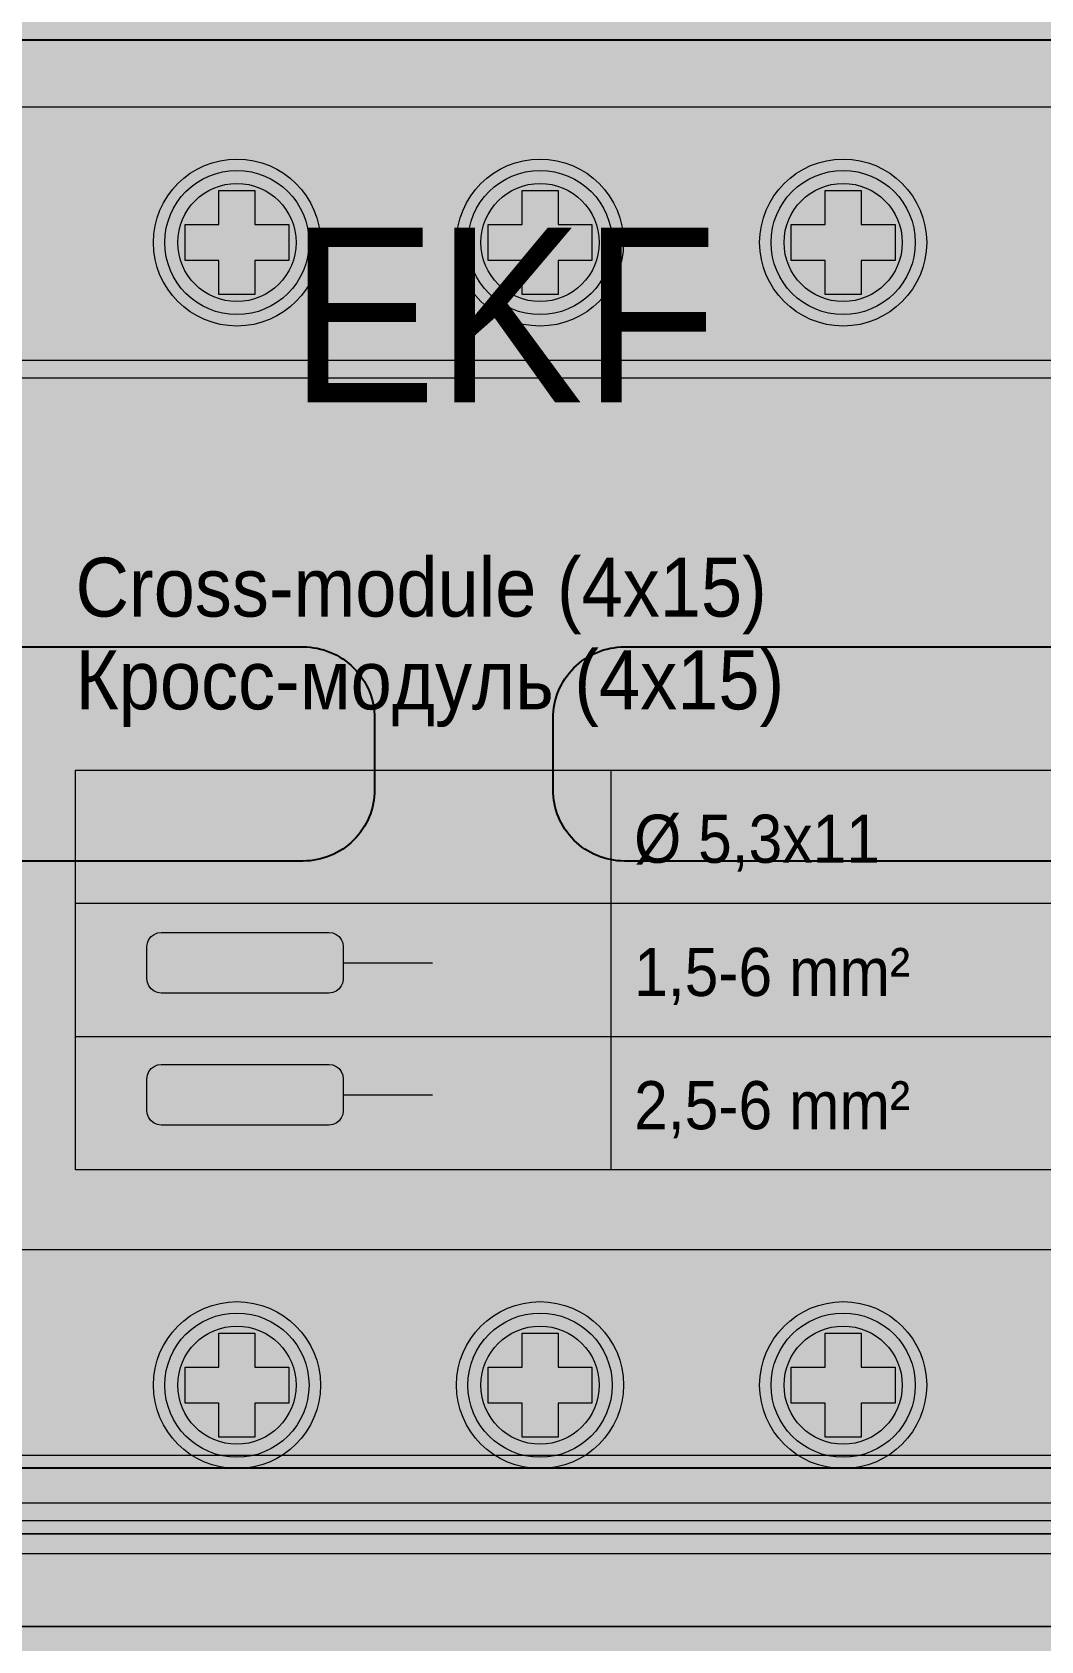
# Model space of a CAD drawing. Header units: millimetres. Extents: x 2517 to 4319, y 573 to 1664.
# Drawn here: x 2876.18 to 2904.44, y 631.24 to 676.32 of the extents above; entities that cross this region are included whole.
import ezdxf

# ---------------------------------------------------------------- set-up
doc = ezdxf.new("R2010")
doc.units = ezdxf.units.MM
for name, color, linetype, lineweight in [('EKF_DETAILS', 7, 'Continuous', 5), ('EKF_FILL', 7, 'Continuous', 5), ('EKF_LABELS', 7, 'Continuous', 5), ('EKF_TERMINALS', 7, 'Continuous', 5)]:
    doc.layers.add(name, color=color, linetype=linetype, lineweight=lineweight)
doc.styles.add('EKF_ARIAL', font='arial.ttf')

# ---------------------------------------------------------------- blocks, each defined once
blk = doc.blocks.new('*U7')
at = {"ltscale": 2}
blk.add_lwpolyline([(0, 20), (0, -20), (895.8, -20), (895.8, 20), (0, 20)], dxfattribs=at)
for points in [[(340.234, 3), (356.234, 3, -0.414214), (358.234, 1), (358.234, -1, -0.414214), (356.234, -3), (340.234, -3, -0.414214), (338.234, -1), (338.234, 1, -0.414214)], [(365.234, 3), (381.234, 3, -0.414214), (383.234, 1), (383.234, -1, -0.414214), (381.234, -3), (365.234, -3, -0.414214), (363.234, -1), (363.234, 1, -0.414214)]]:
    blk.add_lwpolyline(points, format="xyb", close=True, dxfattribs=at)
blk = doc.blocks.new('EKF_CM_4x15')
at = {"layer": 'EKF_FILL', "true_color": 0xe3e8e5}
blk.add_hatch(color=254, dxfattribs=at).paths.add_polyline_path([(135.3, 88.1), (135.611, 88.059), (135.9, 87.939), (136.149, 87.749), (136.339, 87.5), (136.459, 87.211), (136.5, 86.9), (136.5, 1.2), (136.459, 0.889), (136.339, 0.6), (136.149, 0.351), (135.9, 0.161), (135.611, 0.041), (135.3, 0), (1.2, 0), (0.889, 0.041), (0.6, 0.161), (0.351, 0.351), (0.161, 0.6), (0.041, 0.889), (0, 1.2), (0, 86.9), (0.041, 87.211), (0.161, 87.5), (0.351, 87.749), (0.6, 87.939), (0.889, 88.059), (1.2, 88.1)])
at = {"layer": 'EKF_FILL', "true_color": 0x55564e}
blk.add_hatch(color=251, dxfattribs=at).paths.add_polyline_path([(133.3, 87.7), (133.481, 87.676), (133.65, 87.606), (133.795, 87.495), (133.906, 87.35), (133.976, 87.181), (134, 87), (134, 1.4), (133.976, 1.219), (133.906, 1.05), (133.795, 0.905), (133.65, 0.794), (133.481, 0.724), (133.3, 0.7), (3.2, 0.7), (3.019, 0.724), (2.85, 0.794), (2.705, 0.905), (2.594, 1.05), (2.524, 1.219), (2.5, 1.4), (2.5, 87), (2.524, 87.181), (2.594, 87.35), (2.705, 87.495), (2.85, 87.606), (3.019, 87.676), (3.2, 87.7)])
at = {"layer": 'EKF_FILL', "true_color": 0x66665a}
blk.add_hatch(color=251, dxfattribs=at).paths.add_polyline_path([(132.1, 86.5), (132.204, 86.486), (132.3, 86.446), (132.383, 86.383), (132.446, 86.3), (132.486, 86.204), (132.5, 86.1), (132.5, 2.3), (132.486, 2.196), (132.446, 2.1), (132.383, 2.017), (132.3, 1.954), (132.204, 1.914), (132.1, 1.9), (4.4, 1.9), (4.296, 1.914), (4.2, 1.954), (4.117, 2.017), (4.054, 2.1), (4.014, 2.196), (4, 2.3), (4, 86.1), (4.014, 86.204), (4.054, 86.3), (4.117, 86.383), (4.2, 86.446), (4.296, 86.486), (4.4, 86.5)])
at = {"layer": 'EKF_FILL', "true_color": 0x8b805d}
for points in [[(130, 63.481), (130.104, 63.467), (130.2, 63.427), (130.283, 63.363), (130.346, 63.281), (130.386, 63.184), (130.4, 63.081), (130.4, 56.281), (130.386, 56.177), (130.346, 56.081), (130.283, 55.998), (130.2, 55.934), (130.104, 55.894), (130, 55.881), (6.5, 55.881), (6.396, 55.894), (6.3, 55.934), (6.217, 55.998), (6.154, 56.081), (6.114, 56.177), (6.1, 56.281), (6.1, 63.081), (6.114, 63.184), (6.154, 63.281), (6.217, 63.363), (6.3, 63.427), (6.396, 63.467), (6.5, 63.481)], [(130, 31.463), (130.104, 31.45), (130.2, 31.41), (130.283, 31.346), (130.346, 31.264), (130.386, 31.167), (130.4, 31.064), (130.4, 24.264), (130.386, 24.16), (130.346, 24.064), (130.283, 23.981), (130.2, 23.917), (130.104, 23.877), (130, 23.863), (6.5, 23.863), (6.396, 23.877), (6.3, 23.917), (6.217, 23.981), (6.154, 24.064), (6.114, 24.16), (6.1, 24.264), (6.1, 31.064), (6.114, 31.167), (6.154, 31.264), (6.217, 31.346), (6.3, 31.41), (6.396, 31.45), (6.5, 31.463)]]:
    blk.add_hatch(color=45, dxfattribs=at).paths.add_polyline_path(points)
at = {"layer": 'EKF_FILL', "true_color": 0x625f4e}
for points in [[(45.111, 59.681), (45.091, 59.375), (45.032, 59.075), (44.933, 58.785), (44.798, 58.511), (44.628, 58.256), (44.426, 58.026), (44.196, 57.824), (43.941, 57.654), (43.667, 57.519), (43.377, 57.42), (43.077, 57.361), (42.771, 57.341), (42.466, 57.361), (42.166, 57.42), (41.876, 57.519), (41.601, 57.654), (41.347, 57.824), (41.117, 58.026), (40.915, 58.256), (40.745, 58.511), (40.61, 58.785), (40.511, 59.075), (40.451, 59.375), (40.431, 59.681), (40.451, 59.986), (40.511, 60.286), (40.61, 60.576), (40.745, 60.851), (40.915, 61.105), (41.117, 61.335), (41.347, 61.537), (41.601, 61.707), (41.876, 61.842), (42.166, 61.941), (42.466, 62.001), (42.771, 62.021), (43.077, 62.001), (43.377, 61.941), (43.667, 61.842), (43.941, 61.707), (44.196, 61.537), (44.426, 61.335), (44.628, 61.105), (44.798, 60.851), (44.933, 60.576), (45.032, 60.286), (45.091, 59.986)], [(53.604, 59.681), (53.584, 59.375), (53.525, 59.075), (53.426, 58.785), (53.291, 58.511), (53.121, 58.256), (52.919, 58.026), (52.689, 57.824), (52.434, 57.654), (52.16, 57.519), (51.87, 57.42), (51.57, 57.361), (51.264, 57.341), (50.959, 57.361), (50.659, 57.42), (50.369, 57.519), (50.094, 57.654), (49.84, 57.824), (49.61, 58.026), (49.408, 58.256), (49.238, 58.511), (49.102, 58.785), (49.004, 59.075), (48.944, 59.375), (48.924, 59.681), (48.944, 59.986), (49.004, 60.286), (49.102, 60.576), (49.238, 60.851), (49.408, 61.105), (49.61, 61.335), (49.84, 61.537), (50.094, 61.707), (50.369, 61.842), (50.659, 61.941), (50.959, 62.001), (51.264, 62.021), (51.57, 62.001), (51.87, 61.941), (52.16, 61.842), (52.434, 61.707), (52.689, 61.537), (52.919, 61.335), (53.121, 61.105), (53.291, 60.851), (53.426, 60.576), (53.525, 60.286), (53.584, 59.986)], [(62.097, 59.681), (62.077, 59.375), (62.017, 59.075), (61.919, 58.785), (61.784, 58.511), (61.614, 58.256), (61.412, 58.026), (61.182, 57.824), (60.927, 57.654), (60.653, 57.519), (60.363, 57.42), (60.063, 57.361), (59.757, 57.341), (59.452, 57.361), (59.152, 57.42), (58.862, 57.519), (58.587, 57.654), (58.333, 57.824), (58.103, 58.026), (57.901, 58.256), (57.731, 58.511), (57.595, 58.785), (57.497, 59.075), (57.437, 59.375), (57.417, 59.681), (57.437, 59.986), (57.497, 60.286), (57.595, 60.576), (57.731, 60.851), (57.901, 61.105), (58.103, 61.335), (58.333, 61.537), (58.587, 61.707), (58.862, 61.842), (59.152, 61.941), (59.452, 62.001), (59.757, 62.021), (60.063, 62.001), (60.363, 61.941), (60.653, 61.842), (60.927, 61.707), (61.182, 61.537), (61.412, 61.335), (61.614, 61.105), (61.784, 60.851), (61.919, 60.576), (62.017, 60.286), (62.077, 59.986)], [(45.111, 27.664), (45.091, 27.358), (45.032, 27.058), (44.933, 26.768), (44.798, 26.494), (44.628, 26.239), (44.426, 26.009), (44.196, 25.807), (43.941, 25.637), (43.667, 25.502), (43.377, 25.403), (43.077, 25.344), (42.771, 25.324), (42.466, 25.344), (42.166, 25.403), (41.876, 25.502), (41.601, 25.637), (41.347, 25.807), (41.117, 26.009), (40.915, 26.239), (40.745, 26.494), (40.61, 26.768), (40.511, 27.058), (40.451, 27.358), (40.431, 27.664), (40.451, 27.969), (40.511, 28.269), (40.61, 28.559), (40.745, 28.834), (40.915, 29.088), (41.117, 29.318), (41.347, 29.52), (41.601, 29.69), (41.876, 29.825), (42.166, 29.924), (42.466, 29.983), (42.771, 30.004), (43.077, 29.983), (43.377, 29.924), (43.667, 29.825), (43.941, 29.69), (44.196, 29.52), (44.426, 29.318), (44.628, 29.088), (44.798, 28.834), (44.933, 28.559), (45.032, 28.269), (45.091, 27.969)], [(53.604, 27.664), (53.584, 27.358), (53.525, 27.058), (53.426, 26.768), (53.291, 26.494), (53.121, 26.239), (52.919, 26.009), (52.689, 25.807), (52.434, 25.637), (52.16, 25.502), (51.87, 25.403), (51.57, 25.344), (51.264, 25.324), (50.959, 25.344), (50.659, 25.403), (50.369, 25.502), (50.094, 25.637), (49.84, 25.807), (49.61, 26.009), (49.408, 26.239), (49.238, 26.494), (49.102, 26.768), (49.004, 27.058), (48.944, 27.358), (48.924, 27.664), (48.944, 27.969), (49.004, 28.269), (49.102, 28.559), (49.238, 28.834), (49.408, 29.088), (49.61, 29.318), (49.84, 29.52), (50.094, 29.69), (50.369, 29.825), (50.659, 29.924), (50.959, 29.983), (51.264, 30.004), (51.57, 29.983), (51.87, 29.924), (52.16, 29.825), (52.434, 29.69), (52.689, 29.52), (52.919, 29.318), (53.121, 29.088), (53.291, 28.834), (53.426, 28.559), (53.525, 28.269), (53.584, 27.969)], [(62.097, 27.664), (62.077, 27.358), (62.017, 27.058), (61.919, 26.768), (61.784, 26.494), (61.614, 26.239), (61.412, 26.009), (61.182, 25.807), (60.927, 25.637), (60.653, 25.502), (60.363, 25.403), (60.063, 25.344), (59.757, 25.324), (59.452, 25.344), (59.152, 25.403), (58.862, 25.502), (58.587, 25.637), (58.333, 25.807), (58.103, 26.009), (57.901, 26.239), (57.731, 26.494), (57.595, 26.768), (57.497, 27.058), (57.437, 27.358), (57.417, 27.664), (57.437, 27.969), (57.497, 28.269), (57.595, 28.559), (57.731, 28.834), (57.901, 29.088), (58.103, 29.318), (58.333, 29.52), (58.587, 29.69), (58.862, 29.825), (59.152, 29.924), (59.452, 29.983), (59.757, 30.004), (60.063, 29.983), (60.363, 29.924), (60.653, 29.825), (60.927, 29.69), (61.182, 29.52), (61.412, 29.318), (61.614, 29.088), (61.784, 28.834), (61.919, 28.559), (62.017, 28.269), (62.077, 27.969)]]:
    blk.add_hatch(color=251, dxfattribs=at).paths.add_polyline_path(points)
at = {"layer": 'EKF_FILL', "true_color": 0x909087}
for points in [[(44.791, 59.681), (44.774, 59.417), (44.723, 59.158), (44.638, 58.908), (44.521, 58.671), (44.374, 58.451), (44.2, 58.252), (44.001, 58.078), (43.781, 57.931), (43.544, 57.814), (43.294, 57.729), (43.035, 57.678), (42.771, 57.661), (42.508, 57.678), (42.249, 57.729), (41.998, 57.814), (41.761, 57.931), (41.542, 58.078), (41.343, 58.252), (41.169, 58.451), (41.022, 58.671), (40.905, 58.908), (40.82, 59.158), (40.769, 59.417), (40.751, 59.681), (40.769, 59.944), (40.82, 60.203), (40.905, 60.454), (41.022, 60.691), (41.169, 60.91), (41.343, 61.109), (41.542, 61.283), (41.761, 61.43), (41.998, 61.547), (42.249, 61.632), (42.508, 61.683), (42.771, 61.701), (43.035, 61.683), (43.294, 61.632), (43.544, 61.547), (43.781, 61.43), (44.001, 61.283), (44.2, 61.109), (44.374, 60.91), (44.521, 60.691), (44.638, 60.454), (44.723, 60.203), (44.774, 59.944)], [(53.284, 59.681), (53.267, 59.417), (53.215, 59.158), (53.131, 58.908), (53.014, 58.671), (52.867, 58.451), (52.693, 58.252), (52.494, 58.078), (52.274, 57.931), (52.037, 57.814), (51.787, 57.729), (51.528, 57.678), (51.264, 57.661), (51.001, 57.678), (50.741, 57.729), (50.491, 57.814), (50.254, 57.931), (50.035, 58.078), (49.836, 58.252), (49.662, 58.451), (49.515, 58.671), (49.398, 58.908), (49.313, 59.158), (49.262, 59.417), (49.244, 59.681), (49.262, 59.944), (49.313, 60.203), (49.398, 60.454), (49.515, 60.691), (49.662, 60.91), (49.836, 61.109), (50.035, 61.283), (50.254, 61.43), (50.491, 61.547), (50.741, 61.632), (51.001, 61.683), (51.264, 61.701), (51.528, 61.683), (51.787, 61.632), (52.037, 61.547), (52.274, 61.43), (52.494, 61.283), (52.693, 61.109), (52.867, 60.91), (53.014, 60.691), (53.131, 60.454), (53.215, 60.203), (53.267, 59.944)], [(61.777, 59.681), (61.76, 59.417), (61.708, 59.158), (61.623, 58.908), (61.507, 58.671), (61.36, 58.451), (61.185, 58.252), (60.987, 58.078), (60.767, 57.931), (60.53, 57.814), (60.28, 57.729), (60.021, 57.678), (59.757, 57.661), (59.493, 57.678), (59.234, 57.729), (58.984, 57.814), (58.747, 57.931), (58.527, 58.078), (58.329, 58.252), (58.155, 58.451), (58.008, 58.671), (57.891, 58.908), (57.806, 59.158), (57.754, 59.417), (57.737, 59.681), (57.754, 59.944), (57.806, 60.203), (57.891, 60.454), (58.008, 60.691), (58.155, 60.91), (58.329, 61.109), (58.527, 61.283), (58.747, 61.43), (58.984, 61.547), (59.234, 61.632), (59.493, 61.683), (59.757, 61.701), (60.021, 61.683), (60.28, 61.632), (60.53, 61.547), (60.767, 61.43), (60.987, 61.283), (61.185, 61.109), (61.36, 60.91), (61.507, 60.691), (61.623, 60.454), (61.708, 60.203), (61.76, 59.944)], [(44.791, 27.664), (44.774, 27.4), (44.723, 27.141), (44.638, 26.89), (44.521, 26.654), (44.374, 26.434), (44.2, 26.235), (44.001, 26.061), (43.781, 25.914), (43.544, 25.797), (43.294, 25.712), (43.035, 25.661), (42.771, 25.643), (42.508, 25.661), (42.249, 25.712), (41.998, 25.797), (41.761, 25.914), (41.542, 26.061), (41.343, 26.235), (41.169, 26.434), (41.022, 26.654), (40.905, 26.89), (40.82, 27.141), (40.769, 27.4), (40.751, 27.664), (40.769, 27.927), (40.82, 28.186), (40.905, 28.437), (41.022, 28.674), (41.169, 28.893), (41.343, 29.092), (41.542, 29.266), (41.761, 29.413), (41.998, 29.53), (42.249, 29.615), (42.508, 29.666), (42.771, 29.684), (43.035, 29.666), (43.294, 29.615), (43.544, 29.53), (43.781, 29.413), (44.001, 29.266), (44.2, 29.092), (44.374, 28.893), (44.521, 28.674), (44.638, 28.437), (44.723, 28.186), (44.774, 27.927)], [(53.284, 27.664), (53.267, 27.4), (53.215, 27.141), (53.131, 26.89), (53.014, 26.654), (52.867, 26.434), (52.693, 26.235), (52.494, 26.061), (52.274, 25.914), (52.037, 25.797), (51.787, 25.712), (51.528, 25.661), (51.264, 25.643), (51.001, 25.661), (50.741, 25.712), (50.491, 25.797), (50.254, 25.914), (50.035, 26.061), (49.836, 26.235), (49.662, 26.434), (49.515, 26.654), (49.398, 26.89), (49.313, 27.141), (49.262, 27.4), (49.244, 27.664), (49.262, 27.927), (49.313, 28.186), (49.398, 28.437), (49.515, 28.674), (49.662, 28.893), (49.836, 29.092), (50.035, 29.266), (50.254, 29.413), (50.491, 29.53), (50.741, 29.615), (51.001, 29.666), (51.264, 29.684), (51.528, 29.666), (51.787, 29.615), (52.037, 29.53), (52.274, 29.413), (52.494, 29.266), (52.693, 29.092), (52.867, 28.893), (53.014, 28.674), (53.131, 28.437), (53.215, 28.186), (53.267, 27.927)], [(61.777, 27.664), (61.76, 27.4), (61.708, 27.141), (61.623, 26.89), (61.507, 26.654), (61.36, 26.434), (61.185, 26.235), (60.987, 26.061), (60.767, 25.914), (60.53, 25.797), (60.28, 25.712), (60.021, 25.661), (59.757, 25.643), (59.493, 25.661), (59.234, 25.712), (58.984, 25.797), (58.747, 25.914), (58.527, 26.061), (58.329, 26.235), (58.155, 26.434), (58.008, 26.654), (57.891, 26.89), (57.806, 27.141), (57.754, 27.4), (57.737, 27.664), (57.754, 27.927), (57.806, 28.186), (57.891, 28.437), (58.008, 28.674), (58.155, 28.893), (58.329, 29.092), (58.527, 29.266), (58.747, 29.413), (58.984, 29.53), (59.234, 29.615), (59.493, 29.666), (59.757, 29.684), (60.021, 29.666), (60.28, 29.615), (60.53, 29.53), (60.767, 29.413), (60.987, 29.266), (61.185, 29.092), (61.36, 28.893), (61.507, 28.674), (61.623, 28.437), (61.708, 28.186), (61.76, 27.927)]]:
    blk.add_hatch(color=252, dxfattribs=at).paths.add_polyline_path(points)
at = {"layer": 'EKF_FILL', "true_color": 0x797d75}
for points in [[(44.428, 59.681), (44.414, 59.464), (44.371, 59.252), (44.302, 59.047), (44.206, 58.852), (44.086, 58.672), (43.943, 58.509), (43.78, 58.366), (43.6, 58.246), (43.405, 58.15), (43.2, 58.081), (42.988, 58.038), (42.771, 58.024), (42.555, 58.038), (42.343, 58.081), (42.138, 58.15), (41.943, 58.246), (41.763, 58.366), (41.6, 58.509), (41.457, 58.672), (41.337, 58.852), (41.241, 59.047), (41.171, 59.252), (41.129, 59.464), (41.115, 59.681), (41.129, 59.897), (41.171, 60.109), (41.241, 60.314), (41.337, 60.509), (41.457, 60.689), (41.6, 60.852), (41.763, 60.995), (41.943, 61.115), (42.138, 61.211), (42.343, 61.281), (42.555, 61.323), (42.771, 61.337), (42.988, 61.323), (43.2, 61.281), (43.405, 61.211), (43.6, 61.115), (43.78, 60.995), (43.943, 60.852), (44.086, 60.689), (44.206, 60.509), (44.302, 60.314), (44.371, 60.109), (44.414, 59.897)], [(52.921, 59.681), (52.907, 59.464), (52.864, 59.252), (52.795, 59.047), (52.699, 58.852), (52.578, 58.672), (52.436, 58.509), (52.273, 58.366), (52.092, 58.246), (51.898, 58.15), (51.693, 58.081), (51.48, 58.038), (51.264, 58.024), (51.048, 58.038), (50.836, 58.081), (50.63, 58.15), (50.436, 58.246), (50.256, 58.366), (50.093, 58.509), (49.95, 58.672), (49.83, 58.852), (49.734, 59.047), (49.664, 59.252), (49.622, 59.464), (49.608, 59.681), (49.622, 59.897), (49.664, 60.109), (49.734, 60.314), (49.83, 60.509), (49.95, 60.689), (50.093, 60.852), (50.256, 60.995), (50.436, 61.115), (50.63, 61.211), (50.836, 61.281), (51.048, 61.323), (51.264, 61.337), (51.48, 61.323), (51.693, 61.281), (51.898, 61.211), (52.092, 61.115), (52.273, 60.995), (52.436, 60.852), (52.578, 60.689), (52.699, 60.509), (52.795, 60.314), (52.864, 60.109), (52.907, 59.897)], [(61.414, 59.681), (61.399, 59.464), (61.357, 59.252), (61.287, 59.047), (61.192, 58.852), (61.071, 58.672), (60.928, 58.509), (60.765, 58.366), (60.585, 58.246), (60.391, 58.15), (60.186, 58.081), (59.973, 58.038), (59.757, 58.024), (59.541, 58.038), (59.328, 58.081), (59.123, 58.15), (58.929, 58.246), (58.749, 58.366), (58.586, 58.509), (58.443, 58.672), (58.323, 58.852), (58.227, 59.047), (58.157, 59.252), (58.115, 59.464), (58.101, 59.681), (58.115, 59.897), (58.157, 60.109), (58.227, 60.314), (58.323, 60.509), (58.443, 60.689), (58.586, 60.852), (58.749, 60.995), (58.929, 61.115), (59.123, 61.211), (59.328, 61.281), (59.541, 61.323), (59.757, 61.337), (59.973, 61.323), (60.186, 61.281), (60.391, 61.211), (60.585, 61.115), (60.765, 60.995), (60.928, 60.852), (61.071, 60.689), (61.192, 60.509), (61.287, 60.314), (61.357, 60.109), (61.399, 59.897)], [(44.428, 27.664), (44.414, 27.447), (44.371, 27.235), (44.302, 27.03), (44.206, 26.835), (44.086, 26.655), (43.943, 26.492), (43.78, 26.349), (43.6, 26.229), (43.405, 26.133), (43.2, 26.064), (42.988, 26.021), (42.771, 26.007), (42.555, 26.021), (42.343, 26.064), (42.138, 26.133), (41.943, 26.229), (41.763, 26.349), (41.6, 26.492), (41.457, 26.655), (41.337, 26.835), (41.241, 27.03), (41.171, 27.235), (41.129, 27.447), (41.115, 27.664), (41.129, 27.88), (41.171, 28.092), (41.241, 28.297), (41.337, 28.492), (41.457, 28.672), (41.6, 28.835), (41.763, 28.978), (41.943, 29.098), (42.138, 29.194), (42.343, 29.263), (42.555, 29.306), (42.771, 29.32), (42.988, 29.306), (43.2, 29.263), (43.405, 29.194), (43.6, 29.098), (43.78, 28.978), (43.943, 28.835), (44.086, 28.672), (44.206, 28.492), (44.302, 28.297), (44.371, 28.092), (44.414, 27.88)], [(52.921, 27.664), (52.907, 27.447), (52.864, 27.235), (52.795, 27.03), (52.699, 26.835), (52.578, 26.655), (52.436, 26.492), (52.273, 26.349), (52.092, 26.229), (51.898, 26.133), (51.693, 26.064), (51.48, 26.021), (51.264, 26.007), (51.048, 26.021), (50.836, 26.064), (50.63, 26.133), (50.436, 26.229), (50.256, 26.349), (50.093, 26.492), (49.95, 26.655), (49.83, 26.835), (49.734, 27.03), (49.664, 27.235), (49.622, 27.447), (49.608, 27.664), (49.622, 27.88), (49.664, 28.092), (49.734, 28.297), (49.83, 28.492), (49.95, 28.672), (50.093, 28.835), (50.256, 28.978), (50.436, 29.098), (50.63, 29.194), (50.836, 29.263), (51.048, 29.306), (51.264, 29.32), (51.48, 29.306), (51.693, 29.263), (51.898, 29.194), (52.092, 29.098), (52.273, 28.978), (52.436, 28.835), (52.578, 28.672), (52.699, 28.492), (52.795, 28.297), (52.864, 28.092), (52.907, 27.88)], [(61.414, 27.664), (61.399, 27.447), (61.357, 27.235), (61.287, 27.03), (61.192, 26.835), (61.071, 26.655), (60.928, 26.492), (60.765, 26.349), (60.585, 26.229), (60.391, 26.133), (60.186, 26.064), (59.973, 26.021), (59.757, 26.007), (59.541, 26.021), (59.328, 26.064), (59.123, 26.133), (58.929, 26.229), (58.749, 26.349), (58.586, 26.492), (58.443, 26.655), (58.323, 26.835), (58.227, 27.03), (58.157, 27.235), (58.115, 27.447), (58.101, 27.664), (58.115, 27.88), (58.157, 28.092), (58.227, 28.297), (58.323, 28.492), (58.443, 28.672), (58.586, 28.835), (58.749, 28.978), (58.929, 29.098), (59.123, 29.194), (59.328, 29.263), (59.541, 29.306), (59.757, 29.32), (59.973, 29.306), (60.186, 29.263), (60.391, 29.194), (60.585, 29.098), (60.765, 28.978), (60.928, 28.835), (61.071, 28.672), (61.192, 28.492), (61.287, 28.297), (61.357, 28.092), (61.399, 27.88)]]:
    blk.add_hatch(color=8, dxfattribs=at).paths.add_polyline_path(points)
at = {"layer": 'EKF_FILL', "true_color": 0x454a40}
blk.add_hatch(color=69, dxfattribs=at).paths.add_polyline_path([(37.45, 61.2), (99.05, 61.2), (99.05, 31.7), (37.45, 31.7)])
at = {"layer": 'EKF_FILL', "true_color": 0x40473f}
for points in [[(42.266, 61.135), (43.276, 61.135), (43.276, 60.186), (44.226, 60.186), (44.226, 59.176), (43.276, 59.176), (43.276, 58.226), (42.266, 58.226), (42.266, 59.176), (41.317, 59.176), (41.317, 60.186), (42.266, 60.186)], [(50.759, 61.135), (51.769, 61.135), (51.769, 60.186), (52.719, 60.186), (52.719, 59.176), (51.769, 59.176), (51.769, 58.226), (50.759, 58.226), (50.759, 59.176), (49.81, 59.176), (49.81, 60.186), (50.759, 60.186)], [(59.252, 61.135), (60.262, 61.135), (60.262, 60.186), (61.212, 60.186), (61.212, 59.176), (60.262, 59.176), (60.262, 58.226), (59.252, 58.226), (59.252, 59.176), (58.303, 59.176), (58.303, 60.186), (59.252, 60.186)], [(42.266, 29.118), (43.276, 29.118), (43.276, 28.169), (44.226, 28.169), (44.226, 27.159), (43.276, 27.159), (43.276, 26.209), (42.266, 26.209), (42.266, 27.159), (41.317, 27.159), (41.317, 28.169), (42.266, 28.169)], [(50.759, 29.118), (51.769, 29.118), (51.769, 28.169), (52.719, 28.169), (52.719, 27.159), (51.769, 27.159), (51.769, 26.209), (50.759, 26.209), (50.759, 27.159), (49.81, 27.159), (49.81, 28.169), (50.759, 28.169)], [(59.252, 29.118), (60.262, 29.118), (60.262, 28.169), (61.212, 28.169), (61.212, 27.159), (60.262, 27.159), (60.262, 26.209), (59.252, 26.209), (59.252, 27.159), (58.303, 27.159), (58.303, 28.169), (59.252, 28.169)]]:
    blk.add_hatch(color=69, dxfattribs=at).paths.add_polyline_path(points)
at = {"layer": 'EKF_FILL', "true_color": 0xbe3939}
blk.add_hatch(color=15, dxfattribs=at).paths.add_polyline_path([(38.25, 60.2), (43.05, 60.2), (43.05, 54.7), (38.25, 54.7)])
at = {"layer": 'EKF_FILL', "true_color": 0xf8f8ee}
for points in [[(38.95, 55.4), (39.35, 59.5), (40.25, 59.5)], [(38.95, 55.4), (40.85, 59.5), (41.75, 59.5)], [(38.95, 55.4), (42.35, 58.6), (42.35, 57.7)], [(38.95, 55.4), (42.35, 56.9), (42.35, 56.1)]]:
    blk.add_hatch(color=7, dxfattribs=at).paths.add_polyline_path(points)
at = {"layer": 'EKF_FILL', "true_color": 0x383e35}
blk.add_hatch(color=250, dxfattribs=at).paths.add_polyline_path([(3.1, 25.5), (133.4, 25.5), (133.4, 24), (3.1, 24)])
at = {"layer": 'EKF_FILL', "true_color": 0x343930}
blk.add_hatch(color=250, dxfattribs=at).paths.add_polyline_path([(1, 23.5), (135.5, 23.5), (135.5, 20.9), (1, 20.9)])
at = {"layer": 'EKF_DETAILS', "color": 254, "lineweight": 5, "true_color": 0xe7eae0}
for p, q in [((53.25, 44.9), (53.25, 33.7)), ((38.25, 41.167), (98.25, 41.167)), ((45.75, 39.5), (48.25, 39.5)), ((38.25, 37.433), (98.25, 37.433)), ((45.75, 35.8), (48.25, 35.8))]:
    blk.add_line(p, q, dxfattribs=at)
at = {"layer": 'EKF_DETAILS', "color": 252, "lineweight": 5, "true_color": 0x9a9d8e}
blk.add_line((4, 25.7), (132.5, 25.7), dxfattribs=at)
at = {"layer": 'EKF_DETAILS', "color": 252, "lineweight": 5, "true_color": 0x8b9083}
blk.add_line((3, 22.95), (133.5, 22.95), dxfattribs=at)
at = {"layer": 'EKF_DETAILS', "color": 250, "lineweight": 5, "true_color": 0x30372f}
for points in [[(133.2, 23.5), (3.3, 23.5), (3.132, 23.522), (2.975, 23.587), (2.84, 23.69), (2.737, 23.825), (2.672, 23.982), (2.65, 24.15), (2.65, 67.45), (2.672, 67.618), (2.737, 67.775), (2.84, 67.91), (2.975, 68.013), (3.132, 68.078), (3.3, 68.1), (133.2, 68.1)], [(133.2, 1), (3.3, 1), (3.132, 1.022), (2.975, 1.087), (2.84, 1.19), (2.737, 1.325), (2.672, 1.482), (2.65, 1.65), (2.65, 20.25), (2.672, 20.418), (2.737, 20.575), (2.84, 20.71), (2.975, 20.813), (3.132, 20.878), (3.3, 20.9), (133.2, 20.9)]]:
    blk.add_lwpolyline(points, dxfattribs=at)
at = {"layer": 'EKF_DETAILS', "color": 254, "lineweight": 5, "true_color": 0xe7eae0}
for points in [[(38.25, 44.9), (98.25, 44.9), (98.25, 33.7), (38.25, 33.7)], [(45.35, 40.35), (45.454, 40.336), (45.55, 40.296), (45.633, 40.233), (45.696, 40.15), (45.736, 40.054), (45.75, 39.95), (45.75, 39.05), (45.736, 38.946), (45.696, 38.85), (45.633, 38.767), (45.55, 38.704), (45.454, 38.664), (45.35, 38.65), (40.65, 38.65), (40.546, 38.664), (40.45, 38.704), (40.367, 38.767), (40.304, 38.85), (40.264, 38.946), (40.25, 39.05), (40.25, 39.95), (40.264, 40.054), (40.304, 40.15), (40.367, 40.233), (40.45, 40.296), (40.546, 40.336), (40.65, 40.35)], [(45.35, 36.65), (45.454, 36.636), (45.55, 36.596), (45.633, 36.533), (45.696, 36.45), (45.736, 36.354), (45.75, 36.25), (45.75, 35.35), (45.736, 35.246), (45.696, 35.15), (45.633, 35.067), (45.55, 35.004), (45.454, 34.964), (45.35, 34.95), (40.65, 34.95), (40.546, 34.964), (40.45, 35.004), (40.367, 35.067), (40.304, 35.15), (40.264, 35.246), (40.25, 35.35), (40.25, 36.25), (40.264, 36.354), (40.304, 36.45), (40.367, 36.533), (40.45, 36.596), (40.546, 36.636), (40.65, 36.65)]]:
    blk.add_lwpolyline(points, close=True, dxfattribs=at)
at = {"layer": 'EKF_DETAILS', "color": 250, "lineweight": 5, "true_color": 0x292f28}
blk.add_lwpolyline([(1, 23.5), (135.5, 23.5), (135.5, 20.9), (1, 20.9)], close=True, dxfattribs=at)
at = {"layer": 'EKF_TERMINALS', "color": 33, "lineweight": 5, "true_color": 0xb1a078}
for p, q in [((6.6, 56.381), (129.9, 56.381)), ((6.6, 24.363), (129.9, 24.363))]:
    blk.add_line(p, q, dxfattribs=at)
at = {"layer": 'EKF_TERMINALS', "color": 59, "lineweight": 5, "true_color": 0x4b4e3f}
for points in [[(130, 55.881), (6.5, 55.881), (6.396, 55.894), (6.3, 55.934), (6.217, 55.998), (6.154, 56.081), (6.114, 56.177), (6.1, 56.281), (6.1, 63.081), (6.114, 63.184), (6.154, 63.281), (6.217, 63.363), (6.3, 63.427), (6.396, 63.467), (6.5, 63.481), (130, 63.481)], [(130, 23.863), (6.5, 23.863), (6.396, 23.877), (6.3, 23.917), (6.217, 23.981), (6.154, 24.064), (6.114, 24.16), (6.1, 24.264), (6.1, 31.064), (6.114, 31.167), (6.154, 31.264), (6.217, 31.346), (6.3, 31.41), (6.396, 31.45), (6.5, 31.463), (130, 31.463)]]:
    blk.add_lwpolyline(points, dxfattribs=at)
at = {"layer": 'EKF_TERMINALS', "color": 250, "lineweight": 5, "true_color": 0x333a33}
for points in [[(42.266, 61.135), (43.276, 61.135), (43.276, 60.186), (44.226, 60.186), (44.226, 59.176), (43.276, 59.176), (43.276, 58.226), (42.266, 58.226), (42.266, 59.176), (41.317, 59.176), (41.317, 60.186), (42.266, 60.186)], [(50.759, 61.135), (51.769, 61.135), (51.769, 60.186), (52.719, 60.186), (52.719, 59.176), (51.769, 59.176), (51.769, 58.226), (50.759, 58.226), (50.759, 59.176), (49.81, 59.176), (49.81, 60.186), (50.759, 60.186)], [(59.252, 61.135), (60.262, 61.135), (60.262, 60.186), (61.212, 60.186), (61.212, 59.176), (60.262, 59.176), (60.262, 58.226), (59.252, 58.226), (59.252, 59.176), (58.303, 59.176), (58.303, 60.186), (59.252, 60.186)], [(42.266, 29.118), (43.276, 29.118), (43.276, 28.169), (44.226, 28.169), (44.226, 27.159), (43.276, 27.159), (43.276, 26.209), (42.266, 26.209), (42.266, 27.159), (41.317, 27.159), (41.317, 28.169), (42.266, 28.169)], [(50.759, 29.118), (51.769, 29.118), (51.769, 28.169), (52.719, 28.169), (52.719, 27.159), (51.769, 27.159), (51.769, 26.209), (50.759, 26.209), (50.759, 27.159), (49.81, 27.159), (49.81, 28.169), (50.759, 28.169)], [(59.252, 29.118), (60.262, 29.118), (60.262, 28.169), (61.212, 28.169), (61.212, 27.159), (60.262, 27.159), (60.262, 26.209), (59.252, 26.209), (59.252, 27.159), (58.303, 27.159), (58.303, 28.169), (59.252, 28.169)]]:
    blk.add_lwpolyline(points, close=True, dxfattribs=at)
at = {"layer": 'EKF_TERMINALS', "color": 250, "lineweight": 5, "true_color": 0x383a35}
for centre, radius in [((42.771, 59.681), 2.34), ((51.264, 59.681), 2.34), ((59.757, 59.681), 2.34), ((42.771, 59.681), 2.02), ((42.771, 59.681), 1.656), ((51.264, 59.681), 2.02), ((51.264, 59.681), 1.656), ((59.757, 59.681), 2.02), ((59.757, 59.681), 1.656), ((42.771, 27.664), 2.34), ((51.264, 27.664), 2.34), ((59.757, 27.664), 2.34), ((42.771, 27.664), 2.02), ((42.771, 27.664), 1.656), ((51.264, 27.664), 2.02), ((51.264, 27.664), 1.656), ((59.757, 27.664), 2.02), ((59.757, 27.664), 1.656)]:
    blk.add_circle(centre, radius, dxfattribs=at)
at = {"layer": 'EKF_LABELS', "color": 7, "true_color": 0xf5f5ef, "style": 'EKF_ARIAL', "width": 0.9}
for s, height, p in [('EKF', 4.9, (44.25, 55.2)), ('Cross-module (4x15)', 1.65, (38.25, 49.2)), ('Кросс-модуль (4x15)', 1.65, (38.25, 46.6)), ('Ø 5,3x11', 1.35, (53.9, 42.3)), ('1,5-6 mm²', 1.35, (53.9, 38.567)), ('2,5-6 mm²', 1.35, (53.9, 34.833))]:
    blk.add_text(s, height=height, dxfattribs=at).set_placement(p)
blk = doc.blocks.new('*U42')
blk.add_blockref('EKF_CM_4x15', (0, 0))

msp = doc.modelspace()

# ---------------------------------------------------------------- block references
msp.add_blockref('*U42', (2839.15, 610.74))
at = {"color": 1}
msp.add_blockref('*U7', (2527.543, 656.09), dxfattribs=at)

doc.saveas('drawing.dxf')
